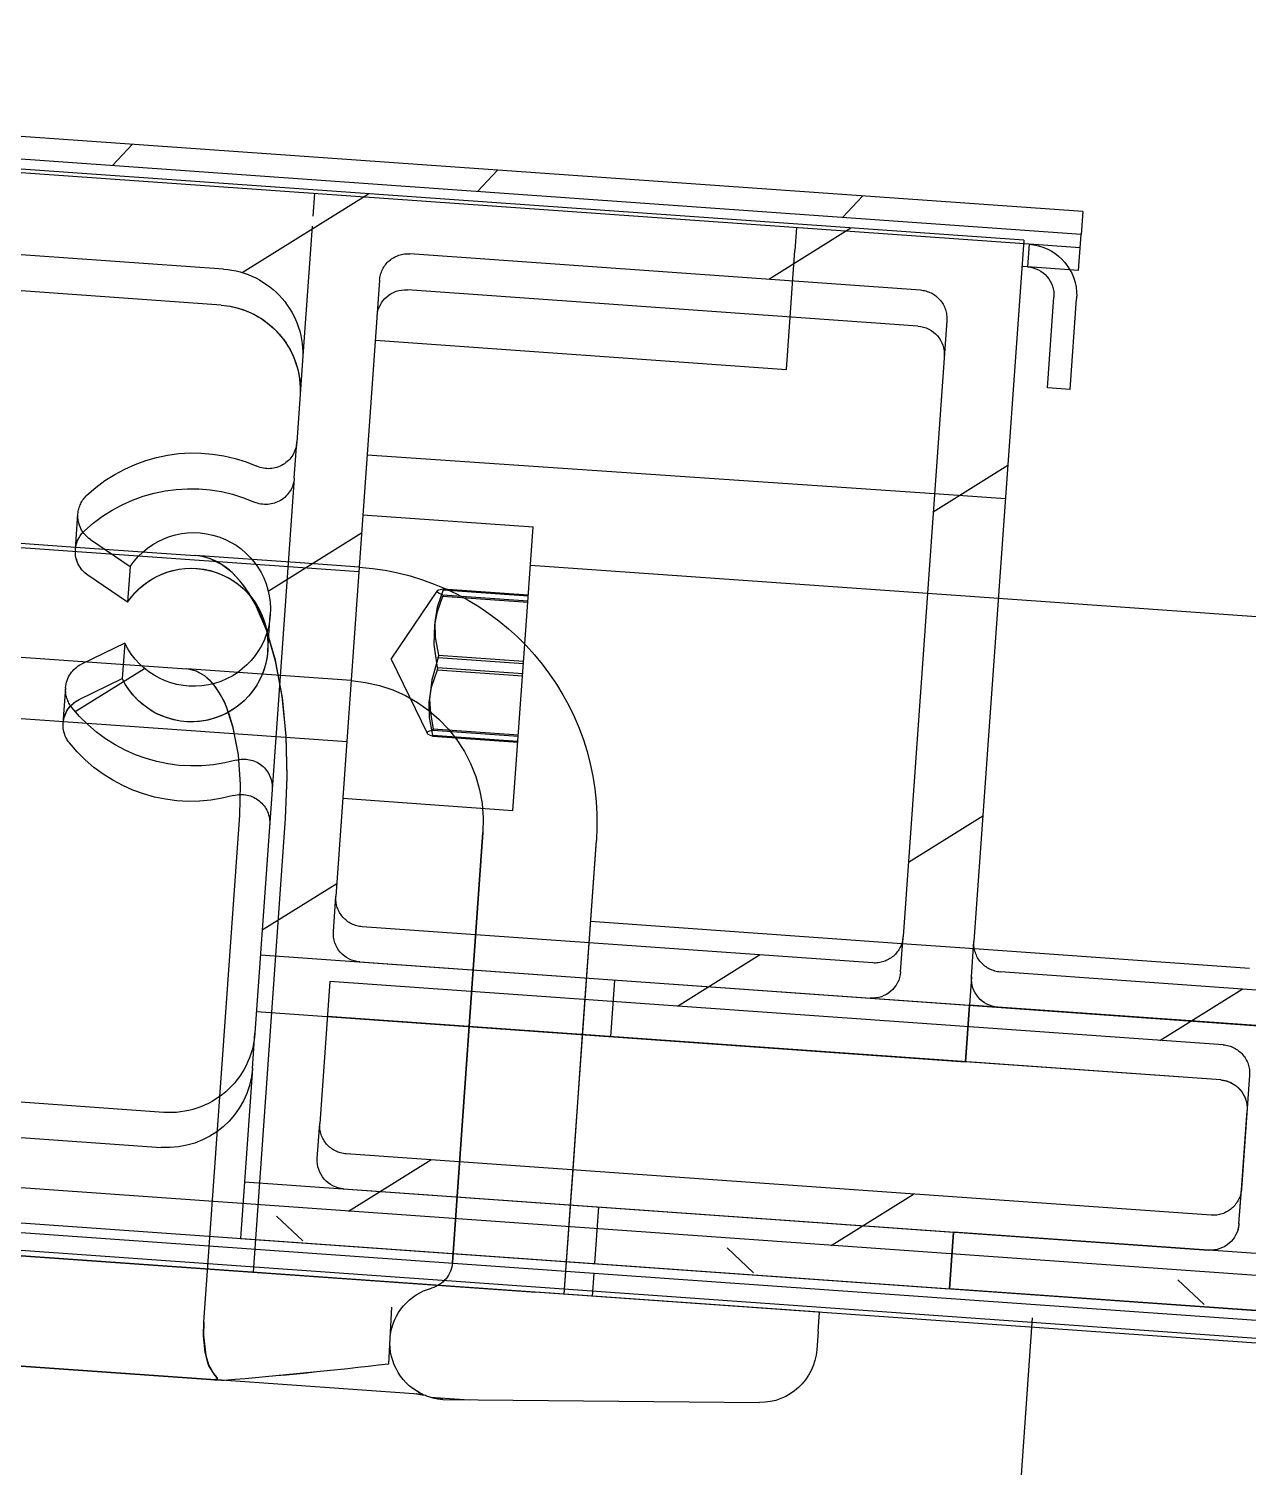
# Model space of a CAD drawing. Extents: x 39751 to 116307, y -36149 to -14965.
# Drawn here: x 45039.9 to 45082.8, y -34187.3 to -34136.7 of the extents above; entities that cross this region are included whole.
import ezdxf

# ---------------------------------------------------------------- set-up
doc = ezdxf.new("R2010")
doc.units = 0
doc.header["$LTSCALE"] = 1500
doc.linetypes.add('PHANTOM', pattern=[0.95, 0.76, -0.05, 0.02, -0.05, 0.02, -0.05])
doc.layers.add('6', color=6, linetype='PHANTOM')
doc.layers.add('confinea', color=3, linetype='Continuous')
doc.layers.add('AM_0', color=7, linetype='Continuous', lineweight=30)
doc.styles.get("Standard").update_dxf_attribs({"font": 'gbenor.shx', "width": 0.9, "bigfont": 'gbcbig.shx'})
doc.dimstyles.get("Standard").update_dxf_attribs({"dimtxt": 3.5, "dimasz": 3, "dimexe": 1, "dimexo": 0, "dimgap": 1, "dimtad": 1, "dimdec": 0, "dimdsep": 46, "dimtxsty": 'Standard', "dimblk": 'CLOSED', "dimcen": 0, "dimadec": 0, "dimazin": 2, "dimtfac": 1, "dimtdec": 0, "dimtofl": 0, "dimtmove": 2, "dimatfit": 3, "dimldrblk": 'NONE', "dimfxl": 0.18, "dimtolj": 1, "dimtzin": 0, "dimarcsym": 0})

# ---------------------------------------------------------------- blocks, each defined once
blk = doc.blocks.new('A$C7BE91E2F')
at = {"layer": '6'}
for p, q in [((794.73, 222.3), (21.188, 141.018)), ((794.813, 221.504), (21.272, 140.222)), ((670.335, 208.072), (794.651, 221.135)), ((786.695, 220.299), (761.334, 217.634)), ((794.779, 219.914), (670.464, 206.851)), ((735.433, 219.963), (711.581, 217.457)), ((711.581, 217.457), (735.433, 219.963)), ((736.471, 215.022), (761.334, 217.634)), ((687.122, 210.993), (746.794, 217.263)), ((740.161, 213.398), (770.494, 216.586)), ((736.68, 213.033), (761.543, 215.645)), ((770.623, 215.362), (740.29, 212.175)), ((676.119, 205.664), (733.801, 211.725)), ((733.93, 210.5), (676.248, 204.438)), ((771.121, 210.619), (739.794, 207.327)), ((737.307, 207.065), (762.17, 209.678)), ((771.251, 209.387), (739.923, 206.096)), ((737.516, 205.077), (762.379, 207.689)), ((765.198, 180.863), (762.614, 205.459)), ((762.398, 183.589), (760.127, 205.198)), ((742.508, 181.5), (740.237, 203.108)), ((703.032, 191.549), (735.273, 194.937)), ((703.45, 187.571), (731.505, 190.519)), ((741.865, 187.62), (761.761, 189.662)), ((736.905, 182.187), (679.223, 176.126)), ((767.224, 180.724), (81.101, 108.627)), ((765.384, 181.007), (82.842, 109.287)), ((765.198, 180.863), (674.199, 171.301)), ((737.038, 180.925), (679.355, 174.864)), ((767.308, 179.927), (81.185, 107.831))]:
    blk.add_line(p, q, dxfattribs=at)
at = {"layer": '6', "ltscale": 0.278596}
blk.add_line((743.392, 220.927), (754.526, 221.409), dxfattribs=at)
at = {"layer": '6', "ltscale": 0.173808}
blk.add_line((742.547, 220.711), (735.633, 219.984), dxfattribs=at)
at = {"layer": '6', "ltscale": 0.173805}
blk.add_line((742.547, 220.711), (735.633, 219.984), dxfattribs=at)
at = {"layer": '6', "ltscale": 0.003189}
blk.add_line((742.473, 220.699), (742.6, 220.718), dxfattribs=at)
at = {"layer": '6', "ltscale": 0.00317}
blk.add_line((742.599, 220.718), (742.473, 220.699), dxfattribs=at)
at = {"layer": '6', "ltscale": 0.002487}
blk.add_line((742.574, 220.654), (742.49, 220.601), dxfattribs=at)
at = {"layer": '6', "ltscale": 0.000936865}
blk.add_line((742.537, 220.632), (742.569, 220.651), dxfattribs=at)
at = {"layer": '6', "ltscale": 0.001332}
blk.add_line((742.6, 220.718), (742.547, 220.711), dxfattribs=at)
at = {"layer": '6', "ltscale": 9.84162e-05}
blk.add_line((742.551, 220.711), (742.547, 220.711), dxfattribs=at)
at = {"layer": '6', "ltscale": 0.001217}
blk.add_line((742.599, 220.718), (742.551, 220.711), dxfattribs=at)
at = {"layer": '6', "ltscale": 0.002388}
blk.add_line((742.749, 220.748), (742.663, 220.705), dxfattribs=at)
at = {"layer": '6', "ltscale": 0.000741082}
blk.add_line((742.708, 220.728), (742.734, 220.741), dxfattribs=at)
at = {"layer": '6', "ltscale": 0.034256}
blk.add_line((742.964, 220.828), (744.327, 220.968), dxfattribs=at)
at = {"layer": '6', "ltscale": 0.006044}
for p, q in [((735.633, 219.984), (735.393, 219.956)), ((735.393, 219.956), (735.633, 219.984))]:
    blk.add_line(p, q, dxfattribs=at)
at = {"layer": '6', "ltscale": 0.001032}
blk.add_line((735.434, 219.955), (735.393, 219.956), dxfattribs=at)
at = {"layer": '6', "ltscale": 0.001033}
blk.add_line((735.393, 219.956), (735.434, 219.955), dxfattribs=at)
at = {"layer": '6', "ltscale": 9.91821e-05}
blk.add_line((741.537, 219.611), (741.534, 219.612), dxfattribs=at)
at = {"layer": '6', "ltscale": 0.000100662}
blk.add_line((741.534, 219.612), (741.537, 219.611), dxfattribs=at)
at = {"layer": '6', "ltscale": 0.049913}
blk.add_line((741.537, 219.611), (741.71, 217.622), dxfattribs=at)
blk.add_line((741.537, 219.611), (741.71, 217.622), dxfattribs=at)
at = {"layer": '6', "ltscale": 0.016}
blk.add_line((756.668, 218.983), (756.601, 219.62), dxfattribs=at)
at = {"layer": '6', "ltscale": 0.00211}
blk.add_line((741.612, 218.729), (741.623, 218.646), dxfattribs=at)
at = {"layer": '6', "ltscale": 0.016987}
blk.add_line((756.668, 218.983), (756.739, 218.308), dxfattribs=at)
at = {"layer": '6', "ltscale": 0.25}
blk.add_line((756.739, 218.308), (746.794, 217.263), dxfattribs=at)
at = {"layer": '6', "ltscale": 0.031817}
for p, q in [((769.373, 217.596), (770.273, 218.496)), ((737.767, 214.275), (738.667, 215.175))]:
    blk.add_line(p, q, dxfattribs=at)
at = {"layer": '6', "ltscale": 0.446831}
blk.add_line((735.086, 217.916), (736.953, 200.141), dxfattribs=at)
blk.add_line((735.086, 217.916), (736.953, 200.141), dxfattribs=at)
at = {"layer": '6', "ltscale": 0.049999}
for p, q in [((761.543, 215.645), (761.334, 217.634)), ((761.334, 217.634), (761.543, 215.645)), ((749.739, 208.372), (749.948, 206.383))]:
    blk.add_line(p, q, dxfattribs=at)
at = {"layer": '6', "ltscale": 0.109511}
blk.add_line((747.788, 217.367), (748.246, 213.011), dxfattribs=at)
at = {"layer": '6', "ltscale": 0.399999}
blk.add_line((747.788, 217.367), (749.46, 201.455), dxfattribs=at)
at = {"layer": '6', "ltscale": 0.019995}
blk.add_line((748.783, 217.472), (748.866, 216.676), dxfattribs=at)
at = {"layer": '6', "ltscale": 0.031816}
blk.add_line((753.57, 215.936), (754.47, 216.836), dxfattribs=at)
at = {"layer": '6', "ltscale": 0.224999}
for p, q in [((770.494, 216.586), (761.543, 215.645)), ((771.121, 210.619), (762.17, 209.678))]:
    blk.add_line(p, q, dxfattribs=at)
at = {"layer": '6', "ltscale": 0.087488}
blk.add_line((773.975, 216.952), (770.495, 216.586), dxfattribs=at)
at = {"layer": '6', "ltscale": 0.399993}
blk.add_line((736.892, 216.222), (738.564, 200.31), dxfattribs=at)
blk.add_line((736.892, 216.222), (738.564, 200.31), dxfattribs=at)
at = {"layer": '6', "ltscale": 0.379292}
for p, q in [((743.897, 216.125), (745.482, 201.037)), ((745.482, 201.037), (743.897, 216.125))]:
    blk.add_line(p, q, dxfattribs=at)
at = {"layer": '6', "ltscale": 0.050005}
for p, q in [((748.903, 216.328), (749.112, 214.339)), ((762.17, 209.678), (762.379, 207.689))]:
    blk.add_line(p, q, dxfattribs=at)
at = {"layer": '6', "ltscale": 0.085175}
for p, q in [((757.231, 215.968), (760.181, 214.265)), ((752.112, 207.376), (755.063, 205.673))]:
    blk.add_line(p, q, dxfattribs=at)
at = {"layer": '6', "ltscale": 0.030802}
blk.add_line((771.593, 215.696), (771.722, 214.47), dxfattribs=at)
at = {"layer": '6', "ltscale": 0.029998}
blk.add_line((771.593, 215.696), (771.719, 214.502), dxfattribs=at)
at = {"layer": '6', "ltscale": 0.149997}
blk.add_line((737.098, 209.055), (736.471, 215.022), dxfattribs=at)
at = {"layer": '6', "ltscale": 0.149991}
blk.add_line((737.098, 209.055), (736.471, 215.022), dxfattribs=at)
at = {"layer": '6', "ltscale": 0.085174}
for p, q in [((740.31, 214.19), (743.261, 212.487)), ((769.033, 209.154), (771.983, 207.451))]:
    blk.add_line(p, q, dxfattribs=at)
at = {"layer": '6', "ltscale": 0.07}
blk.add_line((771.719, 214.502), (772.011, 211.718), dxfattribs=at)
at = {"layer": '6', "ltscale": 0.100121}
blk.add_line((772.14, 210.488), (771.722, 214.471), dxfattribs=at)
at = {"layer": '6', "ltscale": 0.119232}
blk.add_line((748.246, 213.011), (748.744, 208.268), dxfattribs=at)
at = {"layer": '6', "ltscale": 0.030796}
blk.add_line((739.271, 212.299), (739.4, 211.074), dxfattribs=at)
at = {"layer": '6', "ltscale": 0.125148}
blk.add_line((739.923, 206.096), (739.4, 211.074), dxfattribs=at)
at = {"layer": '6', "ltscale": 0.075002}
blk.add_line((762.484, 206.695), (762.17, 209.678), dxfattribs=at)
at = {"layer": '6', "ltscale": 0.030894}
blk.add_line((737.098, 209.055), (737.227, 207.826), dxfattribs=at)
at = {"layer": '6', "ltscale": 0.33125}
blk.add_line((775.557, 209.074), (762.379, 207.689), dxfattribs=at)
at = {"layer": '6', "ltscale": 0.30625}
for p, q in [((775.557, 209.074), (763.374, 207.793)), ((775.687, 207.84), (763.504, 206.56))]:
    blk.add_line(p, q, dxfattribs=at)
at = {"layer": '6', "ltscale": 0.350555}
blk.add_line((758.899, 207.324), (772.844, 208.79), dxfattribs=at)
at = {"layer": '6', "ltscale": 0.08101}
blk.add_line((748.744, 208.268), (749.083, 205.045), dxfattribs=at)
at = {"layer": '6', "ltscale": 0.214861}
blk.add_line((738.126, 199.278), (737.227, 207.826), dxfattribs=at)
at = {"layer": '6', "ltscale": 0.449999}
for p, q in [((740.997, 205.442), (758.899, 207.323)), ((761.375, 183.753), (743.474, 181.872))]:
    blk.add_line(p, q, dxfattribs=at)
at = {"layer": '6', "ltscale": 0.031048}
for p, q in [((762.484, 206.695), (762.614, 205.459)), ((759.998, 206.433), (760.127, 205.198))]:
    blk.add_line(p, q, dxfattribs=at)
at = {"layer": '6', "ltscale": 0.242604}
blk.add_line((762.619, 205.704), (772.27, 206.718), dxfattribs=at)
at = {"layer": '6', "ltscale": 0.45}
for p, q in [((759.028, 206.09), (741.127, 204.208)), ((761.508, 182.489), (743.607, 180.608))]:
    blk.add_line(p, q, dxfattribs=at)
at = {"layer": '6', "ltscale": 0.274263}
blk.add_line((749.162, 204.29), (760.073, 205.437), dxfattribs=at)
at = {"layer": '6', "ltscale": 0.06399}
blk.add_line((760.073, 205.437), (762.619, 205.704), dxfattribs=at)
at = {"layer": '6', "ltscale": 0.090246}
blk.add_line((749.083, 205.045), (749.46, 201.455), dxfattribs=at)
at = {"layer": '6', "ltscale": 0.077252}
for p, q in [((737.608, 204.203), (740.284, 202.658)), ((760.401, 202.59), (763.078, 201.045))]:
    blk.add_line(p, q, dxfattribs=at)
at = {"layer": '6', "ltscale": 0.031042}
blk.add_line((740.107, 204.343), (740.237, 203.108), dxfattribs=at)
at = {"layer": '6', "ltscale": 0.15}
blk.add_line((740.598, 199.669), (746.565, 200.296), dxfattribs=at)
at = {"layer": '6', "ltscale": 0.134513}
blk.add_line((746.565, 200.296), (747.128, 194.945), dxfattribs=at)
at = {"layer": '6', "ltscale": 0.274667}
blk.add_line((739.274, 188.352), (738.126, 199.279), dxfattribs=at)
at = {"layer": '6', "ltscale": 0.274464}
blk.add_line((739.273, 188.36), (738.126, 199.279), dxfattribs=at)
at = {"layer": '6', "ltscale": 0.075}
for p, q in [((743.833, 197.594), (746.816, 197.908)), ((743.837, 197.556), (746.82, 197.87)), ((743.86, 197.333), (746.844, 197.647)), ((744.077, 195.271), (747.061, 195.584)), ((744.086, 195.182), (747.07, 195.496)), ((744.132, 194.749), (747.115, 195.062)), ((744.349, 192.686), (747.332, 193)), ((744.354, 192.636), (747.337, 192.95)), ((744.372, 192.464), (747.356, 192.777)), ((744.376, 192.425), (747.36, 192.739))]:
    blk.add_line(p, q, dxfattribs=at)
at = {"layer": '6', "ltscale": 0.485}
for p, q in [((721.514, 195.653), (740.807, 197.68)), ((722.141, 189.686), (741.434, 191.713))]:
    blk.add_line(p, q, dxfattribs=at)
at = {"layer": '6', "ltscale": 0.072372}
blk.add_line((742.461, 194.837), (743.639, 197.482), dxfattribs=at)
at = {"layer": '6', "ltscale": 0.00095746}
blk.add_line((743.833, 197.594), (743.837, 197.556), dxfattribs=at)
at = {"layer": '6', "ltscale": 0.075001}
blk.add_line((743.855, 197.384), (746.839, 197.697), dxfattribs=at)
at = {"layer": '6', "ltscale": 0.001258}
blk.add_line((743.855, 197.384), (743.86, 197.333), dxfattribs=at)
at = {"layer": '6', "ltscale": 0.03125}
blk.add_line((730.856, 196.694), (730.987, 195.451), dxfattribs=at)
at = {"layer": '6', "ltscale": 0.071758}
blk.add_line((731.296, 196.3), (733.782, 194.865), dxfattribs=at)
at = {"layer": '6', "ltscale": 0.042186}
blk.add_line((731.444, 195.885), (732.985, 195.199), dxfattribs=at)
at = {"layer": '6', "ltscale": 0.144766}
blk.add_line((741.032, 195.542), (735.273, 194.937), dxfattribs=at)
at = {"layer": '6', "ltscale": 0.031306}
blk.add_line((733.116, 193.954), (732.985, 195.199), dxfattribs=at)
at = {"layer": '6', "ltscale": 0.072379}
blk.add_line((742.461, 194.837), (744.163, 192.495), dxfattribs=at)
at = {"layer": '6', "ltscale": 0.001105}
blk.add_line((744.077, 195.271), (744.082, 195.227), dxfattribs=at)
at = {"layer": '6', "ltscale": 0.001111}
for p, q in [((744.086, 195.182), (744.082, 195.227)), ((744.123, 194.837), (744.127, 194.793)), ((744.132, 194.749), (744.127, 194.793))]:
    blk.add_line(p, q, dxfattribs=at)
at = {"layer": '6', "ltscale": 0.074999}
blk.add_line((744.123, 194.837), (747.106, 195.151), dxfattribs=at)
at = {"layer": '6', "ltscale": 0.011943}
blk.add_line((747.128, 194.945), (747.178, 194.47), dxfattribs=at)
at = {"layer": '6', "ltscale": 0.355865}
blk.add_line((763.88, 193.418), (778.036, 194.906), dxfattribs=at)
at = {"layer": '6', "ltscale": 0.042198}
blk.add_line((733.116, 193.954), (731.575, 194.641), dxfattribs=at)
at = {"layer": '6', "ltscale": 0.031336}
blk.add_line((738.137, 194.383), (738.268, 193.136), dxfattribs=at)
at = {"layer": '6', "ltscale": 0.103545}
blk.add_line((747.178, 194.47), (747.61, 190.351), dxfattribs=at)
at = {"layer": '6', "ltscale": 0.0625}
for p, q in [((761.393, 193.157), (763.88, 193.418)), ((761.761, 189.662), (764.248, 189.917))]:
    blk.add_line(p, q, dxfattribs=at)
at = {"layer": '6', "ltscale": 0.350012}
blk.add_line((747.469, 191.694), (761.393, 193.157), dxfattribs=at)
at = {"layer": '6', "ltscale": 0.042185}
blk.add_line((733.268, 192.514), (731.902, 191.522), dxfattribs=at)
at = {"layer": '6', "ltscale": 0.031397}
blk.add_line((733.399, 191.265), (733.268, 192.514), dxfattribs=at)
at = {"layer": '6', "ltscale": 0.096767}
blk.add_line((738.224, 192.301), (741.576, 190.365), dxfattribs=at)
at = {"layer": '6', "ltscale": 0.001252}
blk.add_line((744.354, 192.636), (744.349, 192.686), dxfattribs=at)
at = {"layer": '6', "ltscale": 0.0009696}
blk.add_line((744.376, 192.425), (744.372, 192.464), dxfattribs=at)
at = {"layer": '6', "ltscale": 0.042197}
blk.add_line((732.034, 190.272), (733.399, 191.265), dxfattribs=at)
at = {"layer": '6', "ltscale": 0.092575}
blk.add_line((739.374, 191.345), (735.691, 190.958), dxfattribs=at)
at = {"layer": '6', "ltscale": 0.05219}
blk.add_line((741.45, 191.563), (739.374, 191.345), dxfattribs=at)
at = {"layer": '6', "ltscale": 0.10522}
blk.add_line((731.505, 190.519), (735.691, 190.958), dxfattribs=at)
at = {"layer": '6', "ltscale": 0.031459}
blk.add_line((731.496, 190.608), (731.627, 189.357), dxfattribs=at)
at = {"layer": '6', "ltscale": 0.149999}
blk.add_line((741.643, 189.724), (747.61, 190.351), dxfattribs=at)
at = {"layer": '6', "ltscale": 0.077255}
blk.add_line((761.693, 190.298), (764.369, 188.753), dxfattribs=at)
at = {"layer": '6', "ltscale": 0.031551}
blk.add_line((739.274, 188.352), (739.406, 187.097), dxfattribs=at)
at = {"layer": '6', "ltscale": 0.072185}
blk.add_line((739.707, 184.226), (739.406, 187.097), dxfattribs=at)
at = {"layer": '6', "ltscale": 0.020001}
for p, q in [((766.652, 186.168), (765.856, 186.084)), ((757.229, 180.15), (757.146, 180.946)), ((740.322, 178.374), (740.239, 179.169))]:
    blk.add_line(p, q, dxfattribs=at)
at = {"layer": '6', "ltscale": 0.079997}
for p, q in [((765.856, 186.084), (766.191, 182.902)), ((766.652, 186.168), (766.986, 182.985))]:
    blk.add_line(p, q, dxfattribs=at)
at = {"layer": '6', "ltscale": 0.362489}
blk.add_line((742.287, 183.607), (756.707, 185.123), dxfattribs=at)
at = {"layer": '6', "ltscale": 0.046237}
blk.add_line((756.707, 185.123), (756.9, 183.283), dxfattribs=at)
at = {"layer": '6', "ltscale": 0.118373}
blk.add_line((740.202, 179.517), (739.707, 184.226), dxfattribs=at)
blk.add_line((740.202, 179.517), (739.707, 184.226), dxfattribs=at)
at = {"layer": '6', "ltscale": 0.002998}
blk.add_line((738.974, 183.348), (738.899, 183.254), dxfattribs=at)
at = {"layer": '6', "ltscale": 0.03376}
blk.add_line((756.9, 183.283), (757.041, 181.94), dxfattribs=at)
at = {"layer": '6', "ltscale": 0.085178}
blk.add_line((756.187, 181.93), (759.137, 180.226), dxfattribs=at)
at = {"layer": '6', "ltscale": 0.024996}
blk.add_line((757.041, 181.94), (757.146, 180.946), dxfattribs=at)
at = {"layer": '6', "ltscale": 0.004999}
blk.add_line((765.301, 181.803), (765.102, 181.782), dxfattribs=at)
at = {"layer": '6', "ltscale": 0.045}
blk.add_line((767.091, 181.991), (765.301, 181.803), dxfattribs=at)
at = {"layer": '6', "ltscale": 0.020007}
blk.add_line((765.384, 181.007), (765.301, 181.803), dxfattribs=at)
at = {"layer": '6', "ltscale": 0.031852}
blk.add_line((767.091, 181.991), (767.224, 180.724), dxfattribs=at)
at = {"layer": '6', "ltscale": 0.044999}
blk.add_line((767.174, 181.195), (765.384, 181.007), dxfattribs=at)
at = {"layer": '6', "ltscale": 0.130878}
blk.add_line((737.683, 181.066), (742.217, 178.448), dxfattribs=at)
at = {"layer": '6', "ltscale": 0.020025}
blk.add_line((767.308, 179.927), (767.224, 180.724), dxfattribs=at)
at = {"layer": '6', "ltscale": 0.025768}
for p, q in [((758.851, 179.844), (759.579, 179.115)), ((746.053, 178.499), (746.782, 177.77)), ((733.256, 177.154), (733.985, 176.426))]:
    blk.add_line(p, q, dxfattribs=at)
at = {"layer": '6'}
for points in [[(735.086, 217.916), (735.06, 218.377), (735.121, 219.099), (735.199, 219.417), (735.367, 219.741), (735.468, 219.872), (735.489, 219.907), (735.493, 219.92), (735.491, 219.936), (735.486, 219.942), (735.469, 219.95), (735.434, 219.955)], [(735.434, 219.955), (735.468, 219.95), (735.48, 219.945), (735.491, 219.935), (735.493, 219.927), (735.49, 219.909), (735.476, 219.884), (735.423, 219.814), (735.215, 219.462), (735.178, 219.351), (735.102, 218.981), (735.06, 218.4), (735.086, 217.916)], [(736.953, 200.141), (737.017, 199.06), (736.977, 198.016), (736.832, 197.053), (736.706, 196.574), (736.549, 196.141), (736.38, 195.799), (736.188, 195.507), (735.91, 195.216), (735.603, 195.024), (735.273, 194.937)], [(736.953, 200.141), (737.017, 199.063), (736.978, 198.021), (736.833, 197.057), (736.605, 196.28), (736.444, 195.917), (736.258, 195.604), (736.084, 195.383), (735.895, 195.204), (735.594, 195.021), (735.273, 194.937)], [(738.564, 200.31), (738.67, 198.858), (738.68, 197.43), (738.592, 196.058), (738.4, 194.774), (738.127, 193.692), (737.761, 192.75), (737.544, 192.343), (737.305, 191.982), (736.975, 191.6), (736.616, 191.303), (736.231, 191.095), (735.965, 191.007), (735.691, 190.958)], [(738.564, 200.31), (738.67, 198.842), (738.679, 197.4), (738.587, 196.017), (738.391, 194.728), (738.113, 193.649)], [(743.855, 197.384), (743.687, 197.424), (743.649, 197.446), (743.637, 197.463), (743.639, 197.482)], [(743.639, 197.482), (743.645, 197.492), (743.667, 197.513), (743.833, 197.594)], [(743.837, 197.556), (743.741, 196.929), (743.749, 196.392), (743.853, 195.864), (744.077, 195.271)], [(744.123, 194.837), (743.863, 195.605), (743.767, 196.293), (743.779, 196.776), (743.86, 197.333)], [(744.086, 195.182), (743.992, 194.377), (744.041, 193.685), (744.154, 193.214), (744.349, 192.686)], [(744.372, 192.464), (744.148, 193.057), (744.044, 193.585), (744.036, 194.123), (744.132, 194.749)], [(744.354, 192.636), (744.227, 192.58), (744.17, 192.539), (744.159, 192.521), (744.158, 192.507), (744.163, 192.495)], [(744.163, 192.495), (744.176, 192.482), (744.22, 192.461), (744.376, 192.425)]]:
    blk.add_lwpolyline(points, dxfattribs=at)
for centre, radius, start, end in [((754.612, 219.411), 2, 5.9985, 92.4775), ((743.601, 218.938), 2, 115.202, 185.9985), ((742.495, 221.665), 0.952, 276.2703, 285.4718), ((742.496, 221.653), 0.94, 276.3014, 285.6227), ((743.601, 218.938), 2, 95.9985, 115.202), ((735.77, 218.926), 1.067, 91.2828, 97.3928), ((735.77, 218.925), 1.068, 91.2767, 97.3812), ((728.616, 67.344), 152.815, 85.15087, 87.32562), ((728.616, 67.354), 152.806, 85.15069, 87.32556), ((743.601, 218.938), 2, 188.4221, 256.5273), ((742.902, 216.021), 1, 5.9985, 76.5273), ((770.599, 215.591), 1, 6.0001, 95.9969), ((770.598, 215.591), 1, 6.0085, 95.9856), ((770.727, 214.367), 1.001, 5.9477, 95.968), ((740.266, 212.404), 1, 96.0004, 185.9968), ((740.266, 212.404), 1, 96.0001, 185.9969), ((740.395, 211.179), 1.001, 96.029, 186.0493), ((734.115, 208.741), 3, 5.9994, 95.9971), ((734.115, 208.741), 3, 5.999, 95.998), ((771.017, 211.613), 1, 276.0001, 5.9969), ((771.019, 211.613), 0.998, 338.2945, 6.0094), ((771.036, 211.601), 0.978, 316.9826, 338.5876), ((734.242, 207.514), 3.002, 5.9542, 95.9611), ((771.02, 211.605), 0.991, 275.8855, 309.5506), ((771.005, 211.627), 1.018, 309.3911, 317.1167), ((771.145, 210.382), 1.001, 276.0294, 6.0498), ((763.479, 206.799), 1, 96.0001, 185.9969), ((759.003, 206.329), 1, 6.0001, 95.9969), ((763.609, 205.565), 1.001, 96.0296, 186.0501), ((759.132, 205.094), 1.001, 5.9469, 95.9674), ((741.102, 204.448), 1, 96.0004, 185.9968), ((741.102, 204.448), 1, 96.0001, 185.9969), ((741.232, 203.213), 1.001, 96.0296, 186.0501), ((740.51, 200.514), 9, 275.9985, 5.9985), ((740.51, 200.514), 5, 275.9985, 5.9985), ((737.001, 200.414), 1, 256.2163, 5.9976), ((737.001, 200.414), 1, 256.2163, 5.9976), ((735.452, 194.101), 5.5, 76.2156, 143.1588), ((735.452, 194.101), 5.5, 76.2156, 143.1586), ((737.131, 199.173), 1, 256.2239, 6.0705), ((735.582, 192.865), 5.495, 76.1959, 143.2148), ((731.851, 196.799), 1, 143.1591, 245.9985), ((731.851, 196.799), 1, 143.1649, 185.9945), ((731.851, 196.799), 1, 186.0024, 245.9965), ((735.452, 194.101), 2.7, 215.9986, 155.9984), ((735.452, 194.101), 2.7, 352.5787, 155.9985), ((731.984, 195.556), 1.002, 143.1979, 185.9835), ((731.983, 195.555), 1.002, 185.9695, 245.956), ((735.583, 192.857), 2.699, 5.9302, 156.0474), ((735.452, 194.101), 2.7, 215.9989, 352.5785), ((731.689, 195.651), 6.728, 332.4126, 342.6935), ((735.584, 192.85), 2.699, 215.9493, 6.1001), ((732.49, 190.713), 1, 125.9987, 228.8381), ((732.49, 190.713), 1, 126.0005, 185.9947), ((732.49, 190.713), 1, 186.0026, 228.8321), ((732.623, 189.462), 1.002, 126.0414, 186.0278), ((735.452, 194.101), 5.5, 228.8384, 295.7815), ((735.452, 194.101), 5.5, 228.8384, 295.7814), ((732.624, 189.462), 1.002, 186.0135, 228.7985), ((738.279, 188.248), 1, 5.9995, 115.7807), ((738.279, 188.248), 1, 5.9995, 115.7807), ((735.584, 192.842), 5.495, 228.7811, 295.8015), ((738.411, 186.994), 1, 5.9249, 115.7728), ((736.591, 185.171), 3, 275.999, 5.998), ((736.591, 185.171), 3.001, 322.5752, 5.9941), ((761.271, 184.748), 1, 276.0001, 5.997), ((736.722, 183.91), 3.002, 276.0382, 6.045), ((736.589, 185.173), 3.003, 308.555, 320.2705), ((761.403, 183.484), 1.001, 276.0313, 6.0523), ((736.591, 185.171), 3, 276.0002, 308.5557), ((743.369, 182.867), 1, 186.0004, 275.9968), ((743.369, 182.867), 1, 186.0001, 275.9969), ((765.196, 182.797), 1, 275.9985, 5.9985), ((765.196, 182.797), 1.8, 275.9985, 358.1988), ((765.196, 182.797), 1.8, 358.1988, 5.9985), ((743.503, 181.603), 1.001, 185.9447, 275.9657)]:
    blk.add_arc(centre, radius, start, end, dxfattribs=at)
at = {"layer": '6', "extrusion": (0, 0, -1)}
blk.add_ellipse((732.852, 204.091), major_axis=(-3.082, 13.091), ratio=0.379718, start_param=2.734131, end_param=3.189818, dxfattribs=at)

msp = doc.modelspace()

# ---------------------------------------------------------------- linework, layer by layer
at = {"layer": 'AM_0'}
msp.add_line((43618.209, -34078.325), (45255.672, -34195.018), dxfattribs=at)
at = {"layer": 'confinea'}
msp.add_line((45075.235, -34182.004), (45072.259, -34224.095), dxfattribs=at)

# ---------------------------------------------------------------- block references
at = {"xscale": -1, "rotation": 181.9431194737757}
msp.add_blockref('A$C7BE91E2F', (44304.046, -33989.291), dxfattribs=at)

# ---------------------------------------------------------------- leaders
at = {"layer": 'confinea', "annotation_type": 0, "has_hookline": 1, "hookline_direction": 0}
for points, text_width in [([(45607.935, -33655.632), (44625.935, -35238.558), (45505.338, -35238.558)], 3662.868), ([(44975.89, -33701.689), (43802.017, -35939.504), (44732.852, -35934.809)], 4073.824)]:
    msp.add_leader(points, dimstyle='Standard', override={"dimscale": 50, "dimgap": 1, "dimtad": 0, "dimldrblk": 'DotBlank', "dimarcsym": 1}, dxfattribs=dict(at, text_width=text_width))

doc.saveas('drawing.dxf')
